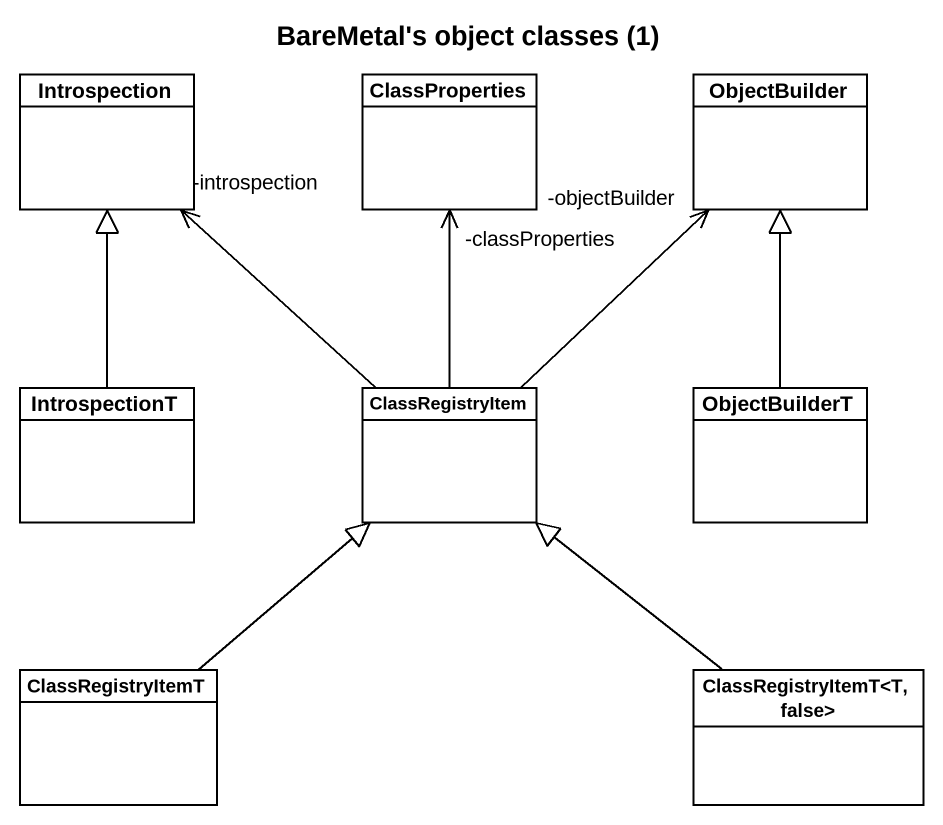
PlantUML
@startuml
title BareMetal's object classes (1)
hide circle
hide empty members
class Introspection
class ClassProperties
class ObjectBuilder
class IntrospectionT
class ClassRegistryItem
class ObjectBuilderT
class ClassRegistryItemT
class "ClassRegistryItemT<T, false>" as ClassRegistryItemT_T_false
IntrospectionT -up-|> Introspection
ClassRegistryItem -up-> "-introspection" Introspection
ClassRegistryItem -up-> "-classProperties" ClassProperties
ClassRegistryItem -up-> "-objectBuilder" ObjectBuilder
ObjectBuilderT -up-|> ObjectBuilder
ClassRegistryItemT -up-|> ClassRegistryItem
ClassRegistryItemT_T_false -up-|> ClassRegistryItem
@enduml
